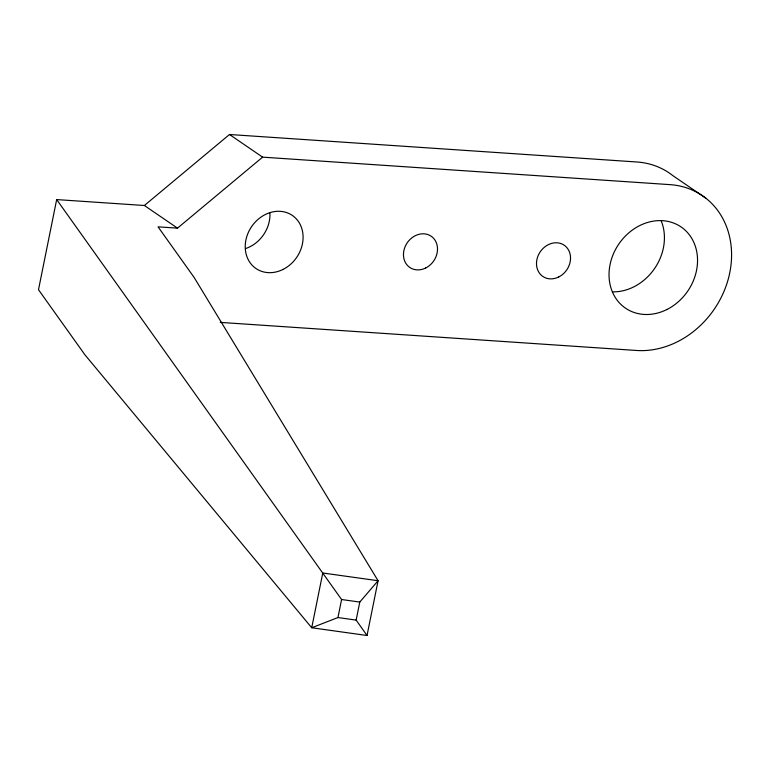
<?xml version="1.0" encoding="UTF-8"?>
<svg xmlns="http://www.w3.org/2000/svg" width="770" height="770" viewBox="0 0 770 770"><rect width="100%" height="100%" fill="white"/><g stroke="black" fill="none" stroke-linecap="round" stroke-linejoin="round"><path stroke-width="1.16" d="M177.495 228.141L144.385 205.503L56.672 199.584L38.5 289.713L84.912 354.797L311.725 627.752L367.03 635.5L378.07 580.734L194.107 277.412L158.042 226.832L177.495 228.141L262.608 157.147L670.006 184.636A87.068 73.843 -55.6 0 1 729.777 272.715A87.068 73.843 -55.6 0 1 636.569 350.475L220.249 322.389M367.03 635.5L356.144 620.1L359.783 602.073L378.07 580.734L322.765 572.996L311.725 627.752L337.943 617.55L341.582 599.522L56.672 199.584M144.385 205.503L229.489 134.5L636.896 161.989A87.068 73.843 -55.6 0 1 672.903 175.676L706.013 198.323M341.582 599.522L359.783 602.073M337.943 617.55L356.144 620.1M229.489 134.5L262.608 157.147M269.943 213.242A32.176 27.287 -55.6 0 1 245.611 248.556M661.16 220.778A49.213 41.734 -55.6 0 1 654.76 268.268A49.213 41.734 -55.6 0 1 612.987 291.869M558.683 276.998A18.932 16.055 -55.6 0 0 564.978 245.774A18.932 16.055 -55.6 0 0 536.882 259.702A18.932 16.055 -55.6 0 0 558.683 276.998M282.936 269.471A32.176 27.287 -55.6 0 0 293.639 216.389A32.176 27.287 -55.6 0 0 245.89 240.067A32.176 27.287 -55.6 0 0 282.936 269.471M425.656 268.018A18.932 16.055 -55.6 0 0 431.951 236.794A18.932 16.055 -55.6 0 0 403.855 250.722A18.932 16.055 -55.6 0 0 425.656 268.018M666.724 309.598A49.213 41.734 -55.6 0 0 683.086 228.421A49.213 41.734 -55.6 0 0 610.052 264.639A49.213 41.734 -55.6 0 0 666.724 309.598"/></g></svg>
